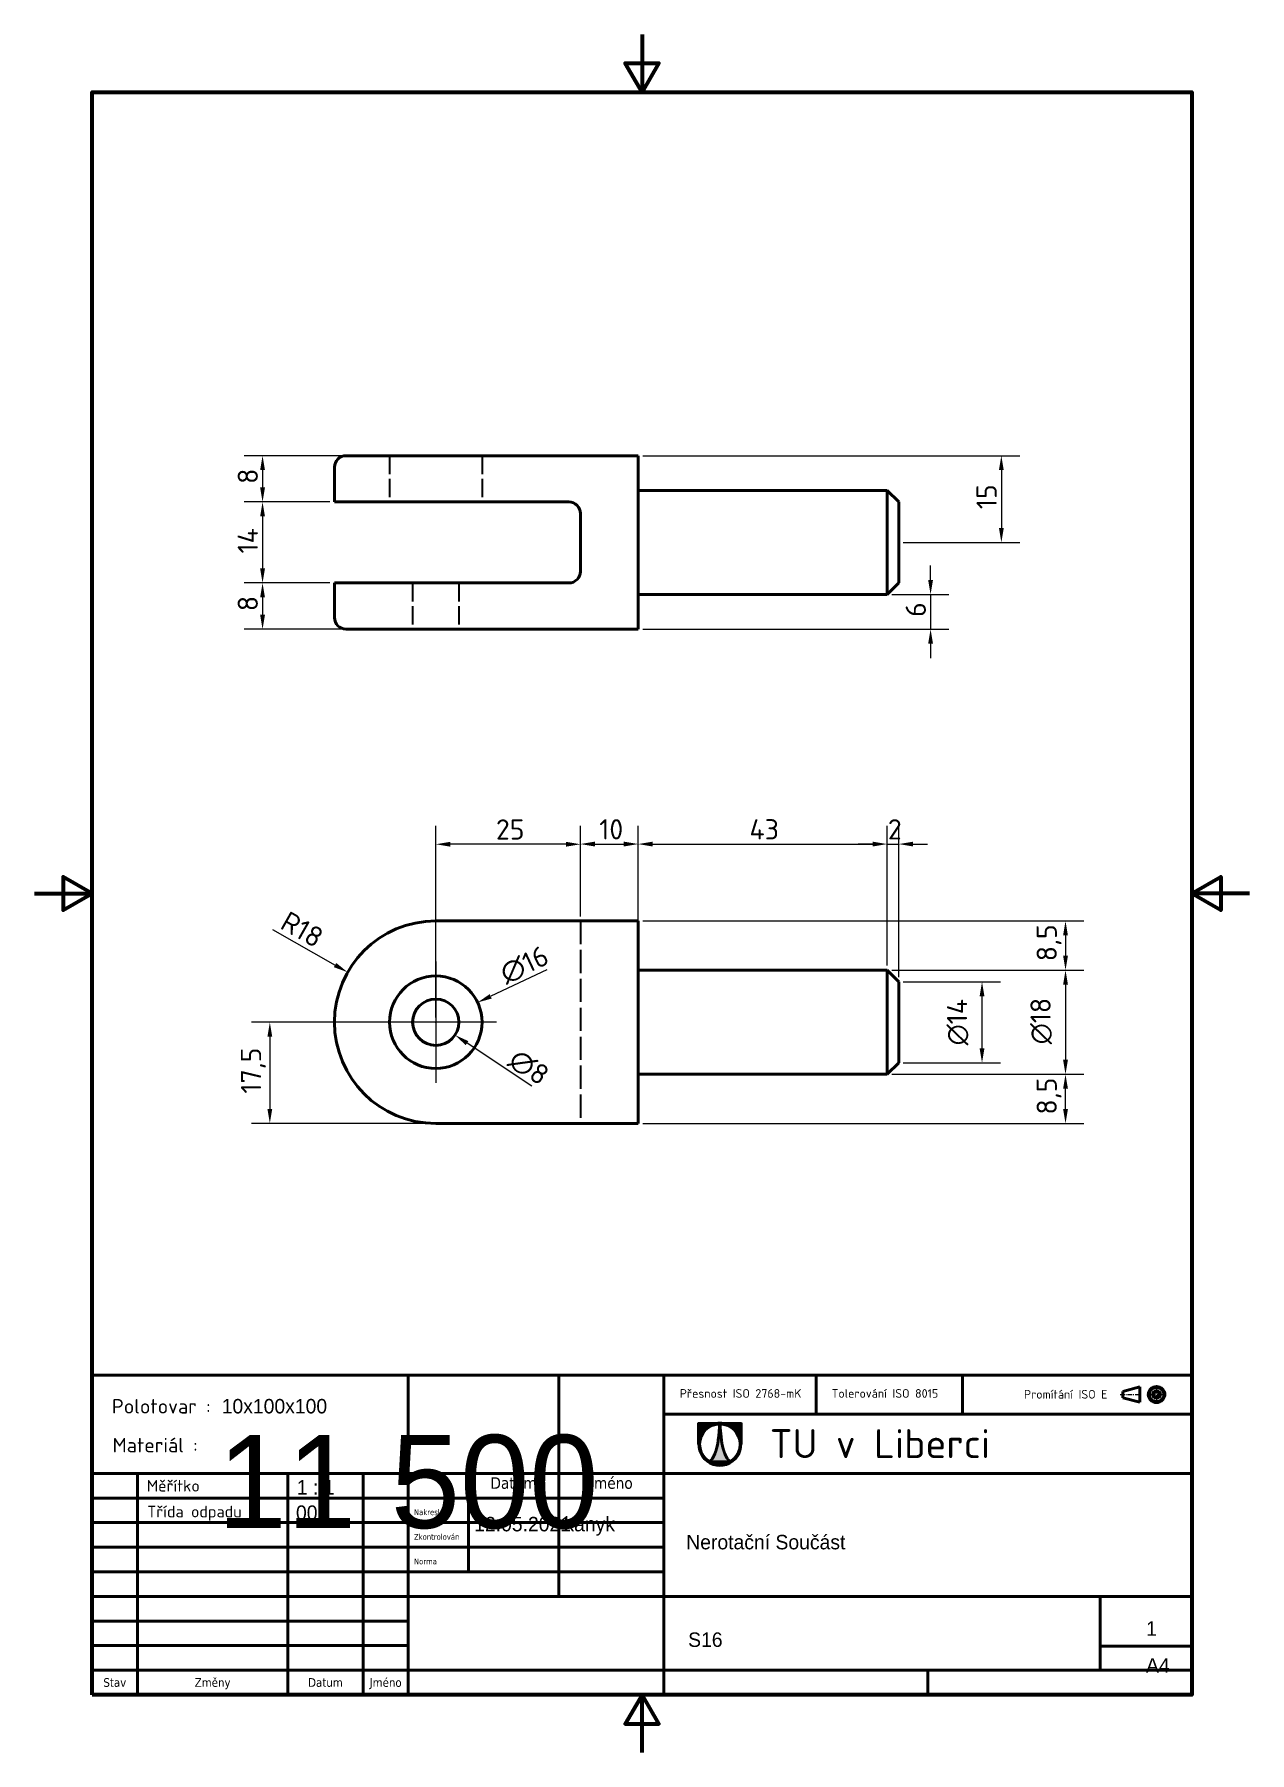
# Model space of a CAD drawing. Header units: millimetres. Extents: x 0 to 210, y 0 to 297.
import ezdxf
from ezdxf.enums import TextEntityAlignment as Align

# ---------------------------------------------------------------- set-up
doc = ezdxf.new("R2018")
doc.units = ezdxf.units.MM
for name, pattern in [('CHAIN', [0.35429999999999995, 0.2362, -0.0295, 0.0591, -0.0295]), ('DASH_DOT', [0.37, 0.24, -0.06, 0.01, -0.06]), ('DASHED', [0.2067, 0.1654, -0.0413])]:
    doc.linetypes.add(name, pattern=pattern)
for name, color, linetype, lineweight in [('Kóta (ISO)', 7, 'Continuous', 25), ('Nadpis (ISO)', 7, 'Continuous', 50), ('Rámeček (ISO)', 7, 'Continuous', 70), ('Skrytá (ISO)', 7, 'DASHED', 35), ('Středová značka (ISO)', 7, 'Continuous', 25), ('Viditelná (ISO)', 7, 'Continuous', 50), ('Šrafy (ISO)', 7, 'Continuous', 18)]:
    doc.layers.add(name, color=color, linetype=linetype, lineweight=lineweight)
doc.styles.get("Standard").update_dxf_attribs({"font": 'isocpeur.ttf'})
doc.styles.add('Styl textu14', font='tahoma.ttf')
doc.styles.add('Styl textu15', font='tahoma.ttf')
doc.styles.add('Styl textu16', font='tahoma.ttf')
doc.styles.add('Text poznámky (DIN)', font='isocpeur.ttf')
doc.dimstyles.new('Výchozí (DIN)', dxfattribs={"dimtxt": 3.5, "dimasz": 2.5, "dimexe": 3.175, "dimexo": 0.7999999999999999, "dimgap": 0.7999999999999999, "dimtad": 1, "dimrnd": 1e-08, "dimzin": 0, "dimtxsty": 'Text poznámky (DIN)', "dimcen": 0.09, "dimdle": 10, "dimclrd": 256, "dimclre": 256, "dimclrt": 256, "dimadec": 0, "dimazin": 0, "dimtfac": 1, "dimtmove": 0, "dimatfit": 3, "dimfxl": 1, "dimtolj": 1, "dimtzin": 0, "dimlwd": -1, "dimlwe": -1, "dimarcsym": 0})

# ---------------------------------------------------------------- blocks, each defined once
blk = doc.blocks.new('Rámečky Výchozí Rámeček')
at = {"layer": 'Rámeček (ISO)', "flags": 128}
for points in [[(105, 297.0000076293945), (105, 287.0000076293945), (102.1132469177246, 292.0000076293945), (107.8867530822754, 292.0000076293945), (105, 287.0000076293945)], [(10, 10), (10, 287.0000076293945), (200, 287.0000076293945), (200, 10), (10, 10)], [(0, 148.5000038146973), (10, 148.5000038146973), (5, 151.3867473602295), (5, 145.6132507324219), (10, 148.5000038146973)], [(210, 148.5000038146973), (200, 148.5000038146973), (205, 151.3867473602295), (205, 145.6132507324219), (200, 148.5000038146973)], [(105, 0), (105, 10), (102.1132469177246, 5), (107.8867530822754, 5), (105, 10)]]:
    blk.add_lwpolyline(points, dxfattribs=at)
blk = doc.blocks.new('Rohová razítka TUL')
at = {"layer": 'Šrafy (ISO)'}
h = blk.add_hatch(color=256, dxfattribs=at)
edge = h.paths.add_edge_path()
edge.add_arc((206.8543744711999, 143.1275689063943), 3.501000000000043, 89.99999999999942, 180)
edge.add_line((203.3533744711999, 143.1275689063943), (203.3533744712, 146.6285689063943))
edge.add_line((203.3533744712, 146.6285689063943), (206.8543744712, 146.6285689063943))
h = blk.add_hatch(color=256, dxfattribs=at)
edge = h.paths.add_edge_path()
edge.add_line((205.0954072279004, 140.1208583157604), (208.6133417144993, 140.1208583157604))
edge.add_spline(control_points=[(208.6133417144993, 140.1208583157604), (208.0169285436226, 140.6446972218276), (207.4374854804075, 142.0617388665), (207.2257885603241, 143.0646313505267), (207.0899634739933, 144.0333224425246), (206.8543744712, 146.6285689063943)], knot_values=[1, 1, 1, 1, 1, 2, 3, 3, 3, 3, 3], degree=4, periodic=0)
edge.add_spline(control_points=[(206.8543744712, 146.6285689063943), (206.6187854684063, 144.0333224425246), (206.4829603820756, 143.0646313505267), (206.2712634619922, 142.0617388665), (205.6918203987771, 140.6446972218276), (205.0954072279004, 140.1208583157604)], knot_values=[1, 1, 1, 1, 1, 2, 3, 3, 3, 3, 3], degree=4, periodic=0)
h = blk.add_hatch(color=256, dxfattribs=at)
edge = h.paths.add_edge_path()
edge.add_arc((206.8543744711999, 143.1275689063943), 3.501000000000043, 0, 89.99999999999945)
edge.add_line((206.8543744712, 146.6285689063943), (210.3553744711998, 146.6285689063943))
edge.add_line((210.3553744711998, 146.6285689063943), (210.3553744712, 143.1275689063943))
h = blk.add_hatch(color=256, dxfattribs=at)
edge = h.paths.add_edge_path()
edge.add_arc((206.8543744711999, 143.1275689063943), 3.501000000000043, 180, 360)
edge.add_line((210.3553744712, 143.1275689063943), (210.5887744711999, 143.1275689063943))
edge.add_arc((206.8543744711999, 143.1275689063943), 3.734400000000044, -180, 0, ccw=False)
edge.add_line((203.1199744712, 143.1275689063943), (203.3533744711999, 143.1275689063943))
at = {"layer": 'Nadpis (ISO)'}
for p, q in [((288.4009205960757, 155.078060382812), (98.40092059607564, 155.078060382812)), ((98.40092059607565, 155.078060382812), (98.40092059607565, 99.828060382812)), ((153.0009205960757, 99.828060382812), (153.0009205960756, 155.078060382812)), ((179.0009205960756, 138.0780603828121), (179.0009205960756, 155.078060382812)), ((197.2009205960756, 99.828060382812), (197.2009205960756, 155.078060382812)), ((223.476531396018, 148.328060382812), (223.476531396018, 155.078060382812)), ((248.7968336962954, 155.078060382812), (248.7968336962954, 148.328060382812)), ((288.4009205960757, 99.82806038281204), (288.4009205960757, 155.078060382812)), ((276.5170267483561, 152.2735961649508), (279.4168751703867, 153.0336181061355)), ((276.5170267483561, 152.2735961649508), (276.5170267483561, 151.71929160049)), ((276.5170267483561, 151.1649870360292), (276.5170267483561, 151.71929160049)), ((279.4168751703867, 151.71929160049), (279.4168751703867, 153.0336181061355)), ((279.4168751703867, 151.71929160049), (279.4168751703867, 150.4049650948446)), ((276.5170267483561, 151.1649870360292), (279.4168751703867, 150.4049650948446)), ((197.2009205960756, 148.328060382812), (288.4009205960757, 148.328060382812)), ((203.3533744711999, 143.1275689063943), (203.3533744712, 146.6285689063943)), ((203.3533744712, 146.6285689063943), (206.8543744712, 146.6285689063943)), ((210.3553744711998, 146.6285689063943), (206.8543744712, 146.6285689063943)), ((210.3553744711998, 146.6285689063943), (210.3553744712, 143.1275689063943)), ((203.3533744711999, 143.1275689063943), (203.1199744712, 143.1275689063943)), ((210.3553744712, 143.1275689063943), (210.5887744711999, 143.1275689063943)), ((205.0954072279004, 140.1208583157604), (208.6133417144993, 140.1208583157604)), ((98.40092059607565, 138.0780603828121), (288.4009205960757, 138.0780603828121)), ((106.2009205960756, 99.828060382812), (106.2009205960756, 138.0780603828121)), ((132.2009205960757, 99.828060382812), (132.2009205960757, 138.0780603828121)), ((145.2009205960757, 99.828060382812), (145.2009205960757, 138.0780603828121)), ((163.4009205960757, 121.0780603828121), (163.4009205960757, 138.0780603828121)), ((179.0009205960756, 116.8280603828121), (179.0009205960756, 138.0780603828121)), ((98.40092059607565, 133.8280603828121), (153.0009205960757, 133.8280603828121)), ((153.0009205960757, 133.8280603828121), (197.2009205960756, 133.8280603828121)), ((98.40092059607565, 129.578060382812), (153.0009205960757, 129.5780603828121)), ((153.0009205960757, 129.5780603828121), (197.2009205960756, 129.5780603828121)), ((98.40092059607565, 125.3280603828121), (153.0009205960757, 125.3280603828121)), ((153.0009205960757, 125.3280603828121), (197.2009205960756, 125.3280603828121)), ((98.40092059607565, 121.078060382812), (153.0009205960757, 121.0780603828121)), ((153.0009205960757, 121.0780603828121), (197.2009205960756, 121.0780603828121)), ((98.40092059607565, 116.828060382812), (153.0009205960757, 116.8280603828121)), ((153.0009205960757, 116.8280603828121), (288.4009205960757, 116.8280603828121)), ((272.6009205960756, 104.0780603828121), (272.6009205960756, 116.8280603828121)), ((98.40092059607565, 112.578060382812), (153.0009205960757, 112.578060382812)), ((153.0009205960757, 108.328060382812), (98.40092059607565, 108.328060382812)), ((272.6009205960756, 108.2190860238377), (288.4009205960757, 108.2190860238377)), ((98.40092059607568, 104.078060382812), (153.0009205960757, 104.078060382812)), ((153.0009205960757, 104.078060382812), (197.2009205960756, 104.078060382812)), ((197.2009205960756, 104.078060382812), (288.4009205960757, 104.078060382812)), ((242.8009205960757, 99.828060382812), (242.8009205960757, 104.0780603828121)), ((98.40092059607565, 99.828060382812), (288.4009205960757, 99.82806038281204))]:
    blk.add_line(p, q, dxfattribs=at)
at = {"layer": 'Nadpis (ISO)', "linetype": 'DASH_DOT', "lineweight": 25, "ltscale": 3.288699150085449}
blk.add_line((276.03152275102, 151.71929160049), (279.6819788351271, 151.71929160049), dxfattribs=at)
at = {"layer": 'Nadpis (ISO)', "linetype": 'DASH_DOT', "lineweight": 25, "ltscale": 4.29908275604248}
blk.add_line((280.7228719354147, 151.7192916004901), (283.9041931010823, 151.7192916004901), dxfattribs=at)
at = {"layer": 'Nadpis (ISO)', "linetype": 'DASH_DOT', "lineweight": 25, "ltscale": 4.398139953613281}
blk.add_line((282.3135325182485, 153.3252667189813), (282.3135325182485, 150.0706430965625), dxfattribs=at)
at = {"layer": 'Nadpis (ISO)', "lineweight": 35}
for p, q in [((203.1199744712, 143.1275689063943), (203.1199744712, 146.8619689063943)), ((203.1199744712, 146.8619689063943), (206.8543744712, 146.8619689063943)), ((206.8543744712, 146.8619689063943), (210.5887744712, 146.8619689063943)), ((210.5887744712, 146.8619689063943), (210.5887744711999, 143.1275689063943))]:
    blk.add_line(p, q, dxfattribs=at)
at = {"layer": 'Nadpis (ISO)', "lineweight": 70}
for radius in [1.314326505645433, 0.5543045644608486]:
    blk.add_circle((282.3188490761748, 151.7192916004901), radius, dxfattribs=at)
at = {"layer": 'Nadpis (ISO)'}
blk.add_circle((206.8543744711999, 143.1275689063943), 3.501000000000043, dxfattribs=at)
at = {"layer": 'Nadpis (ISO)', "lineweight": 35}
for start, end in [(69.63586519368282, 110.3641348063166), (159.6358651936823, 20.3641348063189)]:
    blk.add_arc((206.8543744711999, 143.1275689063943), 3.734400000000044, start, end, dxfattribs=at)
at = {"layer": 'Nadpis (ISO)'}
for points in [[(206.8543744712, 146.6285689063943), (206.6187854684063, 144.0333224425246), (206.4829603820756, 143.0646313505267), (206.2712634619922, 142.0617388665), (205.6918203987771, 140.6446972218276), (205.0954072279004, 140.1208583157604)], [(206.8543744712, 146.6285689063943), (207.0899634739933, 144.0333224425246), (207.2257885603241, 143.0646313505267), (207.4374854804075, 142.0617388665), (208.0169285436226, 140.6446972218276), (208.6133417144993, 140.1208583157604)]]:
    blk.add_open_spline(points, degree=4, dxfattribs=at)
at = {"layer": 'Nadpis (ISO)', "style": 'Styl textu14'}
for s, p in [('Datum', (171.2009205960757, 134.8280603828121)), ('Jméno', (188.1009205960756, 134.8280603828121))]:
    blk.add_text(s, height=2.000000029802322, dxfattribs=at).set_placement(p, align=Align.BOTTOM_CENTER)
at = {"layer": 'Nadpis (ISO)', "style": 'Styl textu16'}
for s, p in [('Nakreslen', (154.0009205960757, 130.5780603828121)), ('Zkontrolován', (154.0009205960757, 126.3280603828121)), ('Norma', (154.0009205960757, 122.0780603828121))]:
    blk.add_text(s, height=1.000000014901161, dxfattribs=at).set_placement(p, align=Align.BOTTOM_LEFT)
at = {"layer": 'Nadpis (ISO)', "style": 'Styl textu15'}
for s, p in [('Stav', (102.3009205960757, 101.953060382812)), ('Změny', (119.2009205960757, 101.953060382812)), ('Datum', (138.7009205960757, 101.953060382812)), ('Jméno', (149.1009205960757, 101.953060382812))]:
    blk.add_text(s, height=1.500000059604645, dxfattribs=at).set_placement(p, align=Align.MIDDLE_CENTER)
at = {"layer": 'Nadpis (ISO)', "attachment_point": 1, "style": 'Text poznámky (DIN)'}
for s, insert, char_height in [('\\fISOCPEUR|b0|i0;\\H1.5000;Přesnost ISO 2768-mK', (199.9216604985609, 152.661503357998), 1.500000059604645), ('\\fISOCPEUR|b0|i0;\\H1.5000;Tolerování ISO 8015', (226.1583086176037, 152.6668131012195), 1.500000059604645), ('\\fISOCPEUR|b0|i0;\\H1.5000;Promítání ISO E', (259.398563549861, 152.5161081350223), 1.500000059604645), ('\\fISOCPEUR|b0|i0;\\H2.5000;Materiál :', (101.9170106248129, 144.2360521757044), 2.5), ('\\fISOCPEUR|b0|i0;\\H2.0000;Měřítko', (107.8391052447171, 136.9500915128714), 2.000000029802322)]:
    blk.add_mtext(s, dxfattribs=dict(at, insert=insert, char_height=char_height))
for s, insert, char_height, width in [('\\fISOCPEUR|b0|i0;\\H2.5000;Polotovar :', (101.7897763965517, 150.9404990500925), 2.5, 16.69207215309143), ('\\fISOCPEUR|b0|i0;\\H5.0000;TU v Liberci', (215.4697731733252, 145.7374512718389), 5, 45.03059193481384), ('\\fISOCPEUR|b0|i0;\\H2.0000;Třída odpadu', (107.9038004018624, 132.4984777058632), 2.000000029802322, 21.86010201561944)]:
    blk.add_mtext(s, dxfattribs=dict(at, insert=insert, char_height=char_height, width=width))
at = {"layer": 'Nadpis (ISO)', "lineweight": 30, "flags": 104}
for tag, height, p in [('polotovar', 2.5, (120.7727533925631, 150.9604742913282)), ('Materiál', 3.00000011920929, (120.0654436111311, 144.7404398395534)), ('měřítko', 2.000000029802322, (133.7572129913506, 136.9449537938175)), ('třída_odpadu', 2.000000029802322, (133.6063134462551, 132.5529646492592))]:
    blk.add_attdef(tag, text='', height=height, dxfattribs=at).set_placement(p, align=Align.TOP_LEFT)
for tag, p in [('AUTHOR', (180.0009205960756, 130.5780603828121)), ('KONTROLOVÁNO_DNE', (164.4009205960757, 126.3280603828121)), ('DATUM_VYTVOŘENÍ', (164.4009205960757, 130.5780603828121)), ('KONTROLOVAL', (180.0009205960756, 126.3280603828121)), ('INŽ_SCHVÁLENO_DNE', (164.4009205960757, 122.0780603828121)), ('INŽ_SCHVÁLIL', (180.0009205960756, 122.0780603828121))]:
    blk.add_attdef(tag, text='', height=2.000000029802322, dxfattribs=at).set_placement(p, align=Align.BOTTOM_LEFT)
for tag, p in [('NADPIS', (201.0451119463268, 127.4653311389095)), ('ČÍSLO_SOUČÁSTI', (201.3730117720432, 110.6006647105163))]:
    blk.add_attdef(tag, text='', height=5, dxfattribs=at).set_placement(p, align=Align.MIDDLE_LEFT)
for tag, height, p in [('Číslo_listu', 3.499999940395355, (280.5009205960757, 112.5235732033249)), ('Formát_listu', 2.5, (280.5009205960757, 106.1485732033249))]:
    blk.add_attdef(tag, text='', height=height, dxfattribs=at).set_placement(p, align=Align.MIDDLE_CENTER)
blk = doc.blocks.new('*D5')
at = {"layer": 'Defpoints', "color": 0, "transparency": 16777216}
for p in [(147.3568464722399, 200.1786079581547), (104.3568464722398, 194.1786079581548), (154.8656156736827, 194.1786079581548)]:
    blk.add_point(p, dxfattribs=at)
at = {"layer": 'Kóta (ISO)', "transparency": 16777216}
for p, q in [((154.8656156736827, 202.6786079581547), (154.8656156736827, 205.1786079581547)), ((148.1568464722399, 200.1786079581547), (158.0406156736827, 200.1786079581547)), ((154.8656156736827, 200.1786079581547), (154.8656156736827, 194.1786079581548)), ((105.1568464722398, 194.1786079581548), (158.0406156736827, 194.1786079581548)), ((154.8656156736827, 191.6786079581547), (154.8656156736827, 189.1786079581547))]:
    blk.add_line(p, q, dxfattribs=at)
for points in [[(154.448949007016, 202.6786079581547), (155.2822823403494, 202.6786079581547), (154.8656156736827, 200.1786079581547)], [(154.4489490070161, 191.6786079581547), (155.2822823403494, 191.6786079581547), (154.8656156736827, 194.1786079581548)]]:
    blk.add_solid(points, dxfattribs=at)
at = {"layer": 'Kóta (ISO)', "transparency": 16777216, "insert": (150.5656156736827, 196.3036079858615), "char_height": 3.5, "attachment_point": 1, "rotation": 90, "style": 'Text poznámky (DIN)'}
blk.add_mtext('\\A1;6', dxfattribs=at)
blk = doc.blocks.new('*D6')
at = {"layer": 'Defpoints', "color": 0, "transparency": 16777216}
for p in [(104.3568464722399, 224.1786079581548), (149.3568464722399, 209.1786079581548), (167.0977193165034, 209.1786079581548)]:
    blk.add_point(p, dxfattribs=at)
at = {"layer": 'Kóta (ISO)', "transparency": 16777216}
for p, q in [((105.1568464722398, 224.1786079581548), (170.2727193165034, 224.1786079581548)), ((167.0977193165034, 221.6786079581548), (167.0977193165034, 211.6786079581548)), ((150.1568464722399, 209.1786079581548), (170.2727193165034, 209.1786079581548))]:
    blk.add_line(p, q, dxfattribs=at)
for points in [[(166.6810526498368, 221.6786079581548), (167.5143859831701, 221.6786079581548), (167.0977193165034, 224.1786079581548)], [(166.6810526498368, 211.6786079581548), (167.5143859831701, 211.6786079581548), (167.0977193165034, 209.1786079581548)]]:
    blk.add_solid(points, dxfattribs=at)
at = {"layer": 'Kóta (ISO)', "transparency": 16777216, "insert": (162.7977193165034, 214.9286080135684), "char_height": 3.5, "attachment_point": 1, "rotation": 90, "style": 'Text poznámky (DIN)'}
blk.add_mtext('\\A1;15', dxfattribs=at)
blk = doc.blocks.new('*D7')
at = {"layer": 'Defpoints', "color": 0, "transparency": 16777216}
for p in [(51.85684647223982, 202.1786079581548), (39.42940665044665, 194.1786079581548), (53.85684647223982, 194.1786079581548)]:
    blk.add_point(p, dxfattribs=at)
at = {"layer": 'Kóta (ISO)', "transparency": 16777216}
for p, q in [((51.05684647223983, 202.1786079581548), (36.25440665044665, 202.1786079581548)), ((39.42940665044665, 199.6786079581548), (39.42940665044665, 196.6786079581548)), ((53.05684647223982, 194.1786079581548), (36.25440665044665, 194.1786079581548))]:
    blk.add_line(p, q, dxfattribs=at)
for points in [[(39.01273998377999, 199.6786079581548), (39.84607331711332, 199.6786079581548), (39.42940665044665, 202.1786079581548)], [(39.01273998377999, 196.6786079581548), (39.84607331711332, 196.6786079581548), (39.42940665044665, 194.1786079581548)]]:
    blk.add_solid(points, dxfattribs=at)
at = {"layer": 'Kóta (ISO)', "transparency": 16777216, "insert": (35.1294066504467, 197.3036079858616), "char_height": 3.5, "attachment_point": 1, "rotation": 90, "style": 'Text poznámky (DIN)'}
blk.add_mtext('\\A1;8', dxfattribs=at)
blk = doc.blocks.new('*D8')
at = {"layer": 'Defpoints', "color": 0, "transparency": 16777216}
for p in [(53.85684647223982, 224.1786079581548), (39.42940665044664, 216.1786079581547), (51.85684647223983, 216.1786079581547)]:
    blk.add_point(p, dxfattribs=at)
at = {"layer": 'Kóta (ISO)', "transparency": 16777216}
for p, q in [((53.05684647223982, 224.1786079581548), (36.25440665044664, 224.1786079581548)), ((39.42940665044664, 221.6786079581548), (39.42940665044664, 218.6786079581547)), ((51.05684647223983, 216.1786079581547), (36.25440665044664, 216.1786079581547))]:
    blk.add_line(p, q, dxfattribs=at)
for points in [[(39.01273998377998, 221.6786079581548), (39.84607331711331, 221.6786079581548), (39.42940665044664, 224.1786079581548)], [(39.01273998377998, 218.6786079581547), (39.84607331711331, 218.6786079581547), (39.42940665044664, 216.1786079581547)]]:
    blk.add_solid(points, dxfattribs=at)
at = {"layer": 'Kóta (ISO)', "transparency": 16777216, "insert": (35.1294066504467, 219.3036079858616), "char_height": 3.5, "attachment_point": 1, "rotation": 90, "style": 'Text poznámky (DIN)'}
blk.add_mtext('\\A1;8', dxfattribs=at)
blk = doc.blocks.new('*D9')
at = {"layer": 'Defpoints', "color": 0, "transparency": 16777216}
for p in [(51.85684647223982, 216.1786079581547), (39.42940665044665, 202.1786079581548), (51.85684647223982, 202.1786079581548)]:
    blk.add_point(p, dxfattribs=at)
at = {"layer": 'Kóta (ISO)', "transparency": 16777216}
for p, q in [((51.05684647223983, 216.1786079581547), (36.25440665044664, 216.1786079581547)), ((39.42940665044664, 213.6786079581547), (39.42940665044665, 204.6786079581548)), ((51.05684647223983, 202.1786079581548), (36.25440665044665, 202.1786079581548))]:
    blk.add_line(p, q, dxfattribs=at)
for points in [[(39.01273998377998, 213.6786079581547), (39.84607331711331, 213.6786079581547), (39.42940665044664, 216.1786079581547)], [(39.01273998377999, 204.6786079581548), (39.84607331711332, 204.6786079581548), (39.42940665044665, 202.1786079581548)]]:
    blk.add_solid(points, dxfattribs=at)
at = {"layer": 'Kóta (ISO)', "transparency": 16777216, "insert": (35.1294066504467, 207.2636080191097), "char_height": 3.5, "attachment_point": 1, "rotation": 90, "style": 'Text poznámky (DIN)'}
blk.add_mtext('\\A1;14', dxfattribs=at)
blk = doc.blocks.new('*D10')
at = {"layer": 'Defpoints', "color": 0, "transparency": 16777216}
for p in [(69.3568464722398, 157.0146482876909), (94.35684647223981, 143.7512719869291), (69.3568464722398, 126.2512719869255)]:
    blk.add_point(p, dxfattribs=at)
at = {"layer": 'Kóta (ISO)', "transparency": 16777216}
for p, q in [((69.3568464722398, 127.0512719869255), (69.3568464722398, 160.1896482876909)), ((94.35684647223981, 144.5512719869291), (94.35684647223981, 160.1896482876909)), ((91.85684647223981, 157.0146482876909), (71.8568464722398, 157.0146482876909))]:
    blk.add_line(p, q, dxfattribs=at)
for points in [[(71.8568464722398, 157.4313149543575), (71.8568464722398, 156.5979816210242), (69.3568464722398, 157.0146482876909)], [(91.85684647223981, 157.4313149543575), (91.85684647223981, 156.5979816210242), (94.35684647223981, 157.0146482876909)]]:
    blk.add_solid(points, dxfattribs=at)
at = {"layer": 'Kóta (ISO)', "transparency": 16777216, "insert": (79.75684653873623, 161.3146482876909), "char_height": 3.5, "attachment_point": 1, "style": 'Text poznámky (DIN)'}
blk.add_mtext('\\A1;25', dxfattribs=at)
blk = doc.blocks.new('*D11')
at = {"layer": 'Defpoints', "color": 0, "transparency": 16777216}
for p in [(104.3568464722398, 157.0451579902168), (94.35684647223981, 143.7512719869291), (104.3568464722398, 141.751271986932)]:
    blk.add_point(p, dxfattribs=at)
at = {"layer": 'Kóta (ISO)', "transparency": 16777216}
for p, q in [((94.35684647223981, 144.5512719869291), (94.35684647223981, 160.2201579902168)), ((104.3568464722398, 142.551271986932), (104.3568464722398, 160.2201579902168)), ((96.85684647223981, 157.0451579902168), (101.8568464722398, 157.0451579902168))]:
    blk.add_line(p, q, dxfattribs=at)
for points in [[(96.85684647223981, 157.4618246568834), (96.85684647223981, 156.6284913235501), (94.35684647223981, 157.0451579902168)], [(101.8568464722398, 157.4618246568834), (101.8568464722398, 156.6284913235501), (104.3568464722398, 157.0451579902168)]]:
    blk.add_solid(points, dxfattribs=at)
at = {"layer": 'Kóta (ISO)', "transparency": 16777216, "insert": (97.60684652765349, 161.3451579902168), "char_height": 3.5, "attachment_point": 1, "style": 'Text poznámky (DIN)'}
blk.add_mtext('\\A1;10', dxfattribs=at)
blk = doc.blocks.new('*D12')
at = {"layer": 'Defpoints', "color": 0, "transparency": 16777216}
for p in [(147.3568464722399, 117.2512719869276), (178.1857615032205, 117.2512719869276), (104.3568464722399, 108.7512719869315)]:
    blk.add_point(p, dxfattribs=at)
at = {"layer": 'Kóta (ISO)', "transparency": 16777216}
for p, q in [((148.1568464722399, 117.2512719869276), (181.3607615032205, 117.2512719869276)), ((178.1857615032205, 111.2512719869315), (178.1857615032205, 114.7512719869276)), ((105.1568464722398, 108.7512719869315), (181.3607615032205, 108.7512719869315))]:
    blk.add_line(p, q, dxfattribs=at)
for points in [[(177.7690948365539, 114.7512719869276), (178.6024281698872, 114.7512719869276), (178.1857615032205, 117.2512719869276)], [(177.7690948365539, 111.2512719869315), (178.6024281698872, 111.2512719869315), (178.1857615032205, 108.7512719869315)]]:
    blk.add_solid(points, dxfattribs=at)
at = {"layer": 'Kóta (ISO)', "transparency": 16777216, "insert": (173.185761525386, 110.2887720728207), "char_height": 3.5, "attachment_point": 1, "rotation": 90, "style": 'Text poznámky (DIN)'}
blk.add_mtext('\\A1;8,5', dxfattribs=at)
blk = doc.blocks.new('*D13')
at = {"layer": 'Defpoints', "color": 0, "transparency": 16777216}
for p in [(104.3568464722399, 143.7512719869315), (147.3568464722399, 135.2512719869276), (178.1857615032205, 135.2512719869276)]:
    blk.add_point(p, dxfattribs=at)
at = {"layer": 'Kóta (ISO)', "transparency": 16777216}
for p, q in [((105.1568464722398, 143.7512719869315), (181.3607615032205, 143.7512719869315)), ((178.1857615032205, 141.2512719869315), (178.1857615032205, 137.7512719869276)), ((148.1568464722399, 135.2512719869276), (181.3607615032205, 135.2512719869276))]:
    blk.add_line(p, q, dxfattribs=at)
for points in [[(177.7690948365539, 141.2512719869315), (178.6024281698872, 141.2512719869315), (178.1857615032205, 143.7512719869315)], [(177.7690948365539, 137.7512719869276), (178.6024281698872, 137.7512719869276), (178.1857615032205, 135.2512719869276)]]:
    blk.add_solid(points, dxfattribs=at)
at = {"layer": 'Kóta (ISO)', "transparency": 16777216, "insert": (173.185761525386, 136.7887720728207), "char_height": 3.5, "attachment_point": 1, "rotation": 90, "style": 'Text poznámky (DIN)'}
blk.add_mtext('\\A1;8,5', dxfattribs=at)
blk = doc.blocks.new('*D14')
at = {"layer": 'Defpoints', "color": 0, "transparency": 16777216}
for p in [(69.35684647223982, 126.2512719869255), (40.68847437788081, 108.7512719869315), (69.35684647223982, 108.7512719869315)]:
    blk.add_point(p, dxfattribs=at)
at = {"layer": 'Kóta (ISO)', "transparency": 16777216}
for p, q in [((68.55684647223983, 126.2512719869255), (37.5134743778808, 126.2512719869255)), ((40.6884743778808, 123.7512719869255), (40.68847437788081, 111.2512719869315)), ((68.55684647223983, 108.7512719869315), (37.51347437788081, 108.7512719869315))]:
    blk.add_line(p, q, dxfattribs=at)
for points in [[(40.27180771121414, 123.7512719869255), (41.10514104454747, 123.7512719869255), (40.6884743778808, 126.2512719869255)], [(40.27180771121414, 111.2512719869315), (41.10514104454747, 111.2512719869315), (40.68847437788081, 108.7512719869315)]]:
    blk.add_solid(points, dxfattribs=at)
at = {"layer": 'Kóta (ISO)', "transparency": 16777216, "insert": (35.68847440004631, 113.9137721005265), "char_height": 3.5, "attachment_point": 1, "rotation": 90, "style": 'Text poznámky (DIN)'}
blk.add_mtext('\\A1;17,5', dxfattribs=at)
blk = doc.blocks.new('*D15')
at = {"layer": 'Defpoints', "color": 0, "transparency": 16777216}
for p in [(149.3568464722398, 157.0422364770894), (147.3568464722398, 135.2512719869275), (149.3568464722398, 133.2512719869276)]:
    blk.add_point(p, dxfattribs=at)
at = {"layer": 'Kóta (ISO)', "transparency": 16777216}
for p, q in [((147.3568464722398, 136.0512719869276), (147.3568464722398, 160.2172364770894)), ((149.3568464722398, 134.0512719869276), (149.3568464722398, 160.2172364770894)), ((144.8568464722398, 157.0422364770894), (142.3568464722398, 157.0422364770894)), ((147.3568464722398, 157.0422364770894), (149.3568464722398, 157.0422364770894)), ((151.8568464722398, 157.0422364770894), (154.3568464722398, 157.0422364770894))]:
    blk.add_line(p, q, dxfattribs=at)
for points in [[(144.8568464722398, 157.4589031437561), (144.8568464722398, 156.6255698104227), (147.3568464722398, 157.0422364770894)], [(151.8568464722398, 157.4589031437561), (151.8568464722398, 156.6255698104227), (149.3568464722398, 157.0422364770894)]]:
    blk.add_solid(points, dxfattribs=at)
at = {"layer": 'Kóta (ISO)', "transparency": 16777216, "insert": (147.4818464999466, 161.3422364770894), "char_height": 3.5, "attachment_point": 1, "style": 'Text poznámky (DIN)'}
blk.add_mtext('\\A1;2', dxfattribs=at)
blk = doc.blocks.new('*D16')
at = {"layer": 'Defpoints', "color": 0, "transparency": 16777216}
for p in [(54.13886982966146, 134.8920582304362), (69.35684647223971, 126.2512719869313)]:
    blk.add_point(p, dxfattribs=at)
at = {"layer": 'Kóta (ISO)', "transparency": 16777216}
blk.add_line((41.1556907584304, 142.2639236071888), (51.964873166436, 136.1264562652226), dxfattribs=at)
blk.add_solid([(52.17060617223374, 136.4887890424268), (51.75914016063827, 135.7641234880184), (54.13886982966146, 134.8920582304362)], dxfattribs=at)
at = {"layer": 'Kóta (ISO)', "transparency": 16777216, "insert": (43.97453431049519, 145.608190496805), "char_height": 3.5, "attachment_point": 1, "rotation": 330.41203526605074, "style": 'Text poznámky (DIN)'}
blk.add_mtext('\\A1;R18', dxfattribs=at)
blk = doc.blocks.new('*D17')
at = {"layer": 'Defpoints', "color": 0, "transparency": 16777216}
for p in [(147.3568464722399, 135.2512719869276), (147.3568464722399, 117.2512719869276), (178.1857615032205, 117.2512719869276)]:
    blk.add_point(p, dxfattribs=at)
at = {"layer": 'Kóta (ISO)', "transparency": 16777216}
for p, q in [((148.1568464722399, 135.2512719869276), (181.3607615032205, 135.2512719869276)), ((178.1857615032205, 132.7512719869276), (178.1857615032205, 119.7512719869276)), ((148.1568464722399, 117.2512719869276), (181.3607615032205, 117.2512719869276))]:
    blk.add_line(p, q, dxfattribs=at)
for points in [[(177.7690948365539, 132.7512719869276), (178.6024281698872, 132.7512719869276), (178.1857615032205, 135.2512719869276)], [(177.7690948365539, 119.7512719869276), (178.6024281698872, 119.7512719869276), (178.1857615032205, 117.2512719869276)]]:
    blk.add_solid(points, dxfattribs=at)
at = {"layer": 'Kóta (ISO)', "transparency": 16777216, "insert": (172.1196643970064, 122.4459961433813), "char_height": 3.5, "attachment_point": 1, "rotation": 90, "style": 'Text poznámky (DIN)'}
blk.add_mtext('\\A1;{\\fAIGDT|b0|i0;\\ln}\\fISOCPEUR|b0|i0;18', dxfattribs=at)
blk = doc.blocks.new('*D18')
at = {"layer": 'Defpoints', "color": 0, "transparency": 16777216}
for p in [(66.03049072179027, 128.4728384211001), (72.68320222268953, 124.0297055527511)]:
    blk.add_point(p, dxfattribs=at)
at = {"layer": 'Kóta (ISO)', "transparency": 16777216}
for p, q in [((69.2668464722399, 126.2512719869256), (69.44684647223993, 126.2512719869256)), ((69.35684647223991, 126.1612719869256), (69.35684647223991, 126.3412719869256)), ((85.9463045108314, 115.1717044648108), (74.76217456672055, 122.641226531392))]:
    blk.add_line(p, q, dxfattribs=at)
blk.add_solid([(74.99358773694705, 122.9877219220639), (74.53076139649404, 122.2947311407202), (72.68320222268953, 124.0297055527511)], dxfattribs=at)
at = {"layer": 'Kóta (ISO)', "transparency": 16777216, "insert": (83.59443161220625, 121.9132689790692), "char_height": 3.5, "attachment_point": 1, "rotation": 326.26230795939495, "style": 'Text poznámky (DIN)'}
blk.add_mtext('\\A1;∅8', dxfattribs=at)
blk = doc.blocks.new('*D19')
at = {"layer": 'Defpoints', "color": 0, "transparency": 16777216}
for p in [(76.59365330252439, 129.6613492442895), (62.12003964195521, 122.8411947295746)]:
    blk.add_point(p, dxfattribs=at)
at = {"layer": 'Kóta (ISO)', "transparency": 16777216}
for p, q in [((88.5796144246996, 135.3092896120294), (78.85515543698833, 130.7269983872137)), ((69.26684647223982, 126.251271986932), (69.44684647223981, 126.251271986932)), ((69.35684647223981, 126.161271986932), (69.3568464722398, 126.341271986932))]:
    blk.add_line(p, q, dxfattribs=at)
blk.add_solid([(78.67754724650095, 131.1039154096243), (79.0327636274757, 130.350081364803), (76.59365330252439, 129.6613492442895)], dxfattribs=at)
at = {"layer": 'Kóta (ISO)', "transparency": 16777216, "insert": (80.00742172865108, 136.0234389271516), "char_height": 3.5, "attachment_point": 1, "rotation": 25.230421683036504, "style": 'Text poznámky (DIN)'}
blk.add_mtext('\\A1;∅16', dxfattribs=at)
blk = doc.blocks.new('*D20')
at = {"layer": 'Defpoints', "color": 0, "transparency": 16777216}
for p in [(149.3568464722399, 133.2512719869276), (163.7594409875145, 133.2512719869276), (149.3568464722399, 119.2512719869276)]:
    blk.add_point(p, dxfattribs=at)
at = {"layer": 'Kóta (ISO)', "transparency": 16777216}
for p, q in [((150.1568464722399, 133.2512719869276), (166.9344409875145, 133.2512719869276)), ((163.7594409875145, 121.7512719869276), (163.7594409875145, 130.7512719869276)), ((150.1568464722399, 119.2512719869276), (166.9344409875145, 119.2512719869276))]:
    blk.add_line(p, q, dxfattribs=at)
for points in [[(163.3427743208478, 130.7512719869276), (164.1761076541811, 130.7512719869276), (163.7594409875145, 133.2512719869276)], [(163.3427743208478, 121.7512719869276), (164.1761076541811, 121.7512719869276), (163.7594409875145, 119.2512719869276)]]:
    blk.add_solid(points, dxfattribs=at)
at = {"layer": 'Kóta (ISO)', "transparency": 16777216, "insert": (157.6933438813003, 122.2609961489226), "char_height": 3.5, "attachment_point": 1, "rotation": 90, "style": 'Text poznámky (DIN)'}
blk.add_mtext('\\A1;{\\fAIGDT|b0|i0;\\ln}\\fISOCPEUR|b0|i0;14', dxfattribs=at)
blk = doc.blocks.new('*D21')
at = {"layer": 'Defpoints', "color": 0, "transparency": 16777216}
for p in [(147.3568464722398, 157.0422364770894), (104.3568464722398, 135.2512719869275), (147.3568464722398, 135.2512719869275)]:
    blk.add_point(p, dxfattribs=at)
at = {"layer": 'Kóta (ISO)', "transparency": 16777216}
for p, q in [((104.3568464722398, 136.0512719869276), (104.3568464722398, 160.2172364770894)), ((147.3568464722398, 136.0512719869276), (147.3568464722398, 160.2172364770894)), ((106.8568464722398, 157.0422364770894), (144.8568464722398, 157.0422364770894))]:
    blk.add_line(p, q, dxfattribs=at)
for points in [[(106.8568464722398, 157.4589031437561), (106.8568464722398, 156.6255698104227), (104.3568464722398, 157.0422364770894)], [(144.8568464722398, 157.4589031437561), (144.8568464722398, 156.6255698104227), (147.3568464722398, 157.0422364770894)]]:
    blk.add_solid(points, dxfattribs=at)
at = {"layer": 'Kóta (ISO)', "transparency": 16777216, "insert": (123.5718465442776, 161.3422364770894), "char_height": 3.5, "attachment_point": 1, "style": 'Text poznámky (DIN)'}
blk.add_mtext('\\A1;43', dxfattribs=at)

msp = doc.modelspace()

# ---------------------------------------------------------------- linework, layer by layer
at = {"layer": 'Skrytá (ISO)', "ltscale": 19.35171699523926}
for p, q in [((61.35684647223979, 224.1786079581547), (61.35684647223979, 216.1786079581546)), ((77.35684647223978, 224.1786079581547), (77.3568464722398, 216.1786079581546)), ((65.3568464722398, 202.1786079581547), (65.3568464722398, 194.1786079581547)), ((73.3568464722398, 202.1786079581547), (73.35684647223978, 194.1786079581547))]:
    msp.add_line(p, q, dxfattribs=at)
at = {"layer": 'Skrytá (ISO)', "ltscale": 24.18964767456055}
msp.add_line((94.3568464722398, 143.7512719869291), (94.3568464722398, 108.7512719869291), dxfattribs=at)
at = {"layer": 'Středová značka (ISO)', "linetype": 'CHAIN', "ltscale": 23.99096870422363}
for p, q in [((69.3568464722398, 136.751271986932), (69.3568464722398, 115.751271986932)), ((69.3568464722398, 132.7512719869255), (69.3568464722398, 119.7512719869255)), ((79.8568464722398, 126.251271986932), (58.85684647223979, 126.251271986932)), ((75.8568464722398, 126.2512719869255), (62.85684647223979, 126.2512719869255))]:
    msp.add_line(p, q, dxfattribs=at)
at = {"layer": 'Viditelná (ISO)'}
for p, q in [((53.85684647223979, 224.1786079581547), (69.3568464722398, 224.1786079581547)), ((104.3568464722398, 224.1786079581547), (69.3568464722398, 224.1786079581547)), ((104.3568464722398, 224.1786079581547), (104.3568464722398, 222.1786079581547)), ((51.85684647223979, 222.1786079581547), (51.85684647223979, 216.1786079581546)), ((104.3568464722398, 222.1786079581547), (104.3568464722398, 196.1786079581546)), ((104.3568464722398, 218.1786079581546), (147.3568464722398, 218.1786079581546)), ((147.3568464722398, 200.1786079581547), (147.3568464722398, 218.1786079581546)), ((149.3568464722398, 216.1786079581546), (147.3568464722398, 218.1786079581546)), ((69.3568464722398, 216.1786079581546), (51.85684647223979, 216.1786079581546)), ((69.3568464722398, 216.1786079581546), (92.35684647223978, 216.1786079581546)), ((94.3568464722398, 214.1786079581547), (94.3568464722398, 204.1786079581547)), ((149.3568464722398, 216.1786079581546), (149.3568464722398, 202.1786079581547)), ((51.85684647223979, 202.1786079581547), (69.3568464722398, 202.1786079581547)), ((51.85684647223979, 202.1786079581547), (51.85684647223979, 196.1786079581546)), ((92.35684647223978, 202.1786079581547), (69.3568464722398, 202.1786079581547)), ((149.3568464722398, 202.1786079581546), (147.3568464722398, 200.1786079581546)), ((104.3568464722398, 200.1786079581547), (147.3568464722398, 200.1786079581546)), ((104.3568464722398, 196.1786079581546), (104.3568464722398, 194.1786079581547)), ((69.3568464722398, 194.1786079581547), (53.85684647223979, 194.1786079581547)), ((69.35684647223978, 194.1786079581547), (104.3568464722398, 194.1786079581547)), ((104.3568464722398, 143.7512719869314), (69.3568464722398, 143.7512719869314)), ((104.3568464722398, 143.7512719869314), (104.3568464722398, 141.751271986932)), ((104.3568464722398, 110.751271986932), (104.3568464722398, 141.751271986932)), ((104.3568464722398, 135.2512719869275), (147.3568464722398, 135.2512719869275)), ((147.3568464722398, 117.2512719869275), (147.3568464722398, 135.2512719869275)), ((149.3568464722398, 133.2512719869276), (147.3568464722398, 135.2512719869276)), ((149.3568464722398, 133.2512719869275), (149.3568464722398, 119.2512719869276)), ((149.3568464722398, 119.2512719869276), (147.3568464722398, 117.2512719869276)), ((104.3568464722398, 117.2512719869276), (147.3568464722398, 117.2512719869276)), ((104.3568464722398, 110.751271986932), (104.3568464722398, 108.7512719869314)), ((69.3568464722398, 108.7512719869314), (104.3568464722398, 108.7512719869314))]:
    msp.add_line(p, q, dxfattribs=at)
for centre, radius in [((69.3568464722398, 126.251271986932), 8), ((69.3568464722398, 126.2512719869255), 4)]:
    msp.add_circle(centre, radius, dxfattribs=at)
for centre, radius, start, end in [((53.85684647223979, 222.1786079581547), 2, 90, 180), ((92.35684647223978, 214.1786079581547), 2.000000000000002, 0, 90), ((92.35684647223978, 204.1786079581547), 2.000000000000004, 270, 0), ((53.85684647223979, 196.1786079581547), 2, 180, 270), ((69.3568464722398, 126.2512719869314), 17.5, 90, 270)]:
    msp.add_arc(centre, radius, start, end, dxfattribs=at)

# ---------------------------------------------------------------- block references
msp.add_blockref('Rámečky Výchozí Rámeček', (0, 0))
ref = msp.add_blockref('Rohová razítka TUL', (-88.40092059607568, -89.828060382812))
lines = msp.add_mtext('1', dxfattribs={"layer": 'Nadpis (ISO)', "insert": (192.1000000000001, 22.69551282051287), "char_height": 2.5, "attachment_point": 1})
ref.add_attrib('Číslo_listu', '', (192.1000000000001, 22.69551282051287), dxfattribs={"flags": 104}).embed_mtext(lines)
lines = msp.add_mtext('A4', dxfattribs={"layer": 'Nadpis (ISO)', "insert": (192.1000000000001, 16.32051282051288), "char_height": 2.5, "attachment_point": 1})
ref.add_attrib('Formát_listu', '', (192.1000000000001, 16.32051282051288), dxfattribs={"flags": 104}).embed_mtext(lines)
lines = msp.add_mtext('Nerotační Součást', dxfattribs={"layer": 'Nadpis (ISO)', "insert": (112.6441913502511, 37.63727075609751), "char_height": 2.5, "attachment_point": 1})
ref.add_attrib('NADPIS', '', (112.6441913502511, 37.63727075609751), dxfattribs={"flags": 104}).embed_mtext(lines)
lines = msp.add_mtext('S16', dxfattribs={"layer": 'Nadpis (ISO)', "insert": (112.9720911759675, 20.77260432770428), "char_height": 2.5, "attachment_point": 1})
ref.add_attrib('ČÍSLO_SOUČÁSTI', '', (112.9720911759675, 20.77260432770428), dxfattribs={"flags": 104}).embed_mtext(lines)
lines = msp.add_mtext('12.05.2021', dxfattribs={"layer": 'Nadpis (ISO)', "insert": (76.00000000000001, 40.75000000000006), "char_height": 2.5, "attachment_point": 1})
ref.add_attrib('DATUM_VYTVOŘENÍ', '', (76.00000000000001, 40.75000000000006), dxfattribs={"flags": 104}).embed_mtext(lines)
lines = msp.add_mtext('kanyk', dxfattribs={"layer": 'Nadpis (ISO)', "insert": (91.59999999999997, 40.75000000000009), "char_height": 2.5, "attachment_point": 1})
ref.add_attrib('AUTHOR', '', (91.59999999999997, 40.75000000000009), dxfattribs={"flags": 104}).embed_mtext(lines)
lines = msp.add_mtext('10x100x100', dxfattribs={"layer": 'Nadpis (ISO)', "insert": (32.37183279648745, 61.13241390851616), "char_height": 2.5, "attachment_point": 1})
ref.add_attrib('polotovar', '', (32.37183279648745, 61.13241390851616), dxfattribs={"flags": 104}).embed_mtext(lines)
lines = msp.add_mtext('001', dxfattribs={"layer": 'Nadpis (ISO)', "insert": (45.20539285017946, 42.72490426644723), "char_height": 2.5, "attachment_point": 1})
ref.add_attrib('třída_odpadu', '', (45.20539285017946, 42.72490426644723), dxfattribs={"flags": 104}).embed_mtext(lines)
lines = msp.add_mtext('1 : 1', dxfattribs={"layer": 'Nadpis (ISO)', "insert": (45.35629239527496, 47.11689341100545), "char_height": 2.5, "attachment_point": 1})
ref.add_attrib('měřítko', '', (45.35629239527496, 47.11689341100545), dxfattribs={"flags": 104}).embed_mtext(lines)
lines = msp.add_mtext('11 500', dxfattribs={"layer": 'Nadpis (ISO)', "insert": (31.66452301505538, 54.91237945674142), "char_height": 16.09169806488394, "attachment_point": 1})
ref.add_attrib('Materiál', '', (31.66452301505538, 54.91237945674142), dxfattribs={"flags": 104}).embed_mtext(lines)

# ---------------------------------------------------------------- dimensions: what is measured, and where the dimension line sits
at = {"layer": 'Kóta (ISO)'}
for base, p1, p2, angle, override, picture, middle in [((39.42940665044664, 216.1786079581547), (53.85684647223979, 224.1786079581547), (51.8568464722398, 216.1786079581546), 90, {"dimgap": 0.7999999999999999, "dimdec": 0, "dimtol": 0, "dimlim": 0, "dimtp": 0, "dimtm": -0, "dimtdec": 2, "dimtofl": 0, "dimatfit": 1}, '*D8', (39.4294066504467, 220.1786079581547)), ((167.0977193165034, 209.1786079581548), (104.3568464722398, 224.1786079581547), (149.3568464722398, 209.1786079581547), 90, {"dimgap": 0.7999999999999999, "dimdec": 0, "dimtol": 0, "dimlim": 0, "dimtp": 0, "dimtm": -0, "dimtdec": 2, "dimtofl": 0, "dimatfit": 1}, '*D6', (167.0977193165035, 216.6786079581547)), ((39.42940665044665, 202.1786079581548), (51.85684647223979, 216.1786079581546), (51.85684647223979, 202.1786079581547), 90, {"dimgap": 0.7999999999999999, "dimdec": 0, "dimtol": 0, "dimlim": 0, "dimtp": 0, "dimtm": -0, "dimtdec": 2, "dimtofl": 0, "dimatfit": 1}, '*D9', (39.4294066504467, 209.1886079581546)), ((154.8656156736827, 194.1786079581548), (147.3568464722398, 200.1786079581546), (104.3568464722398, 194.1786079581547), 270, {"dimgap": 0.7999999999999999, "dimdec": 0, "dimtol": 0, "dimlim": 0, "dimtp": 0, "dimtm": -0, "dimtdec": 2, "dimtofl": 1, "dimatfit": 1}, '*D5', (154.8656156736827, 197.1786079581547)), ((39.42940665044665, 194.1786079581548), (51.85684647223979, 202.1786079581547), (53.85684647223979, 194.1786079581547), 90, {"dimgap": 0.7999999999999999, "dimdec": 0, "dimtol": 0, "dimlim": 0, "dimtp": 0, "dimtm": -0, "dimtdec": 2, "dimtofl": 0, "dimatfit": 1}, '*D7', (39.4294066504467, 198.1786079581547)), ((69.3568464722398, 157.0146482876909), (94.35684647223981, 143.7512719869291), (69.3568464722398, 126.2512719869255), 180, {"dimgap": 0.7999999999999999, "dimdec": 0, "dimtol": 0, "dimlim": 0, "dimtp": 0, "dimtm": -0, "dimtdec": 2, "dimtofl": 0, "dimatfit": 1}, '*D10', (81.8568464722398, 157.0146482876909)), ((104.3568464722398, 157.0451579902168), (94.35684647223981, 143.7512719869291), (104.3568464722398, 141.751271986932), 180, {"dimgap": 0.7999999999999999, "dimdec": 0, "dimtol": 0, "dimlim": 0, "dimtp": 0, "dimtm": -0, "dimtdec": 2, "dimtofl": 0, "dimatfit": 1}, '*D11', (99.3568464722398, 157.0451579902168)), ((147.3568464722398, 157.0422364770894), (104.3568464722398, 135.2512719869275), (147.3568464722398, 135.2512719869275), 180, {"dimgap": 0.7999999999999999, "dimdec": 0, "dimtol": 0, "dimlim": 0, "dimtp": 0, "dimtm": -0, "dimtdec": 2, "dimtofl": 0, "dimatfit": 1}, '*D21', (125.8468464722398, 157.0422364770894)), ((149.3568464722398, 157.0422364770894), (147.3568464722398, 135.2512719869275), (149.3568464722398, 133.2512719869276), 180, {"dimgap": 0.7999999999999999, "dimdec": 0, "dimtol": 0, "dimlim": 0, "dimtp": 0, "dimtm": -0, "dimtdec": 2, "dimtofl": 1, "dimatfit": 1}, '*D15', (148.3568464722398, 157.0422364770894)), ((178.1857615032205, 135.2512719869276), (104.3568464722398, 143.7512719869314), (147.3568464722398, 135.2512719869275), 90, {"dimgap": 0.7999999999999999, "dimdec": 1, "dimtol": 0, "dimlim": 0, "dimtp": 0, "dimtm": -0, "dimtdec": 2, "dimtofl": 0, "dimatfit": 1}, '*D13', (178.1857615032205, 139.5012719869295)), ((40.68847437788081, 108.7512719869315), (69.3568464722398, 126.2512719869255), (69.3568464722398, 108.7512719869314), 270, {"dimgap": 0.7999999999999999, "dimdec": 1, "dimtol": 0, "dimlim": 0, "dimtp": 0, "dimtm": -0, "dimtdec": 2, "dimtofl": 0, "dimatfit": 1}, '*D14', (40.68847437788083, 117.5012719869285)), ((178.1857615032205, 117.2512719869276), (104.3568464722398, 108.7512719869314), (147.3568464722398, 117.2512719869275), 270, {"dimgap": 0.7999999999999999, "dimdec": 1, "dimtol": 0, "dimlim": 0, "dimtp": 0, "dimtm": -0, "dimtdec": 2, "dimtofl": 0, "dimatfit": 1}, '*D12', (178.1857615032205, 113.0012719869295))]:
    dim = msp.add_linear_dim(base=base, p1=p1, p2=p2, angle=angle, dimstyle='Výchozí (DIN)', override=override, dxfattribs=at)
    dim.commit()
    dim.dimension.update_dxf_attribs({"geometry": picture, "text_midpoint": middle, "dimtype": 160})
dim = msp.add_radius_dim(center=(69.35684647223971, 126.2512719869313), mpoint=(54.13886982966146, 134.8920582304362), dimstyle='Výchozí (DIN)', override={"dimgap": 0.7999999999999999, "dimdec": 0, "dimlfac": 1, "dimcen": 0, "dimtol": 0, "dimlim": 0, "dimtp": 0, "dimtm": -0, "dimtdec": 2, "dimtofl": 0}, dxfattribs=at)
dim.commit()
dim.dimension.update_dxf_attribs({"geometry": '*D16', "text_midpoint": (44.59060539958883, 140.3135747614762), "dimtype": 164})
dim = msp.add_diameter_dim_2p(p1=(62.12003964195521, 122.8411947295746), p2=(76.59365330252439, 129.6613492442895), dimstyle='Výchozí (DIN)', override={"dimgap": 0.7999999999999999, "dimdec": 0, "dimlfac": 0.9999999999999991, "dimtol": 0, "dimlim": 0, "dimtp": 0, "dimtm": -0, "dimtdec": 2, "dimtofl": 0}, dxfattribs=at)
dim.commit()
dim.dimension.update_dxf_attribs({"geometry": '*D19', "text_midpoint": (83.76117387229323, 135.8577007482368)})
for base, p1, p2, angle, picture, middle in [((178.1857615032205, 117.2512719869276), (147.3568464722398, 135.2512719869275), (147.3568464722398, 117.2512719869275), 270, '*D17', (178.1857615032205, 126.2612719869276)), ((163.7594409875145, 133.2512719869276), (149.3568464722398, 119.2512719869276), (149.3568464722398, 133.2512719869275), 90, '*D20', (163.7594409875145, 126.2512719869275))]:
    dim = msp.add_linear_dim(base=base, p1=p1, p2=p2, angle=angle, text='{\\fAIGDT|b0|i0;\\ln}\\fISOCPEUR|b0|i0;<>', dimstyle='Výchozí (DIN)', override={"dimgap": 0.7999999999999999, "dimdec": 0, "dimtol": 0, "dimlim": 0, "dimtp": 0, "dimtm": -0, "dimtdec": 2, "dimtofl": 0, "dimatfit": 1}, dxfattribs=at)
    dim.commit()
    dim.dimension.update_dxf_attribs({"geometry": picture, "text_midpoint": middle, "dimtype": 160})
dim = msp.add_diameter_dim_2p(p1=(66.03049072179027, 128.4728384211001), p2=(72.68320222268953, 124.0297055527511), dimstyle='Výchozí (DIN)', override={"dimgap": 0.7999999999999999, "dimdec": 0, "dimlfac": 0.9999999999999938, "dimtol": 0, "dimlim": 0, "dimtp": 0, "dimtm": -0, "dimtdec": 2, "dimtofl": 0}, dxfattribs=at)
dim.commit()
dim.dimension.update_dxf_attribs({"geometry": '*D18', "text_midpoint": (83.24364052810506, 116.9767271494908), "dimtype": 163})

doc.saveas('drawing.dxf')
